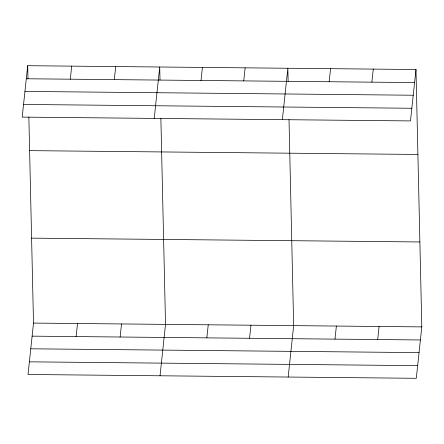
<?xml version="1.0" encoding="UTF-8"?>
<svg xmlns="http://www.w3.org/2000/svg" width="444" height="444" viewBox="0 0 444 444"><rect width="100%" height="100%" fill="white"/><g stroke="black" fill="none" stroke-linecap="round" stroke-linejoin="round"><path stroke-width="0.67" d="M27.695 65.701L22.2 117.105L410.489 120.918L415.984 69.514L27.695 65.701L27.989 78.716M28.854 117.072L33.511 323.082L28.016 374.486L416.306 378.299L421.8 326.895L415.984 69.514M70.302 79.198L71.7 66.134M76.118 336.58L77.517 323.515M114.308 79.631L115.706 66.567M120.124 337.013L121.523 323.948M154.218 118.398L159.712 67L160.007 80.014M160.034 375.779L165.529 324.381L160.872 118.37M201.027 80.481L202.425 67.416M206.843 337.862L208.242 324.797M243.739 80.902L245.138 67.838M249.556 338.284L250.954 325.219M282.356 119.658L287.845 68.254L288.139 81.269M288.173 377.039L293.662 325.635L289.011 119.63M329.165 81.74L330.558 68.676M334.981 339.122L336.374 326.057M371.878 82.162L373.271 69.098M377.694 339.543L379.087 326.479M26.296 78.766L414.585 82.578M24.947 91.42L413.236 95.232M23.554 104.451L411.843 108.264M29.615 150.638L417.904 154.451M31.591 238.145L419.88 241.958M33.511 323.082L421.8 326.895M32.112 336.147L420.401 339.96M30.764 348.801L419.053 352.614M29.371 361.832L417.66 365.645"/></g></svg>
